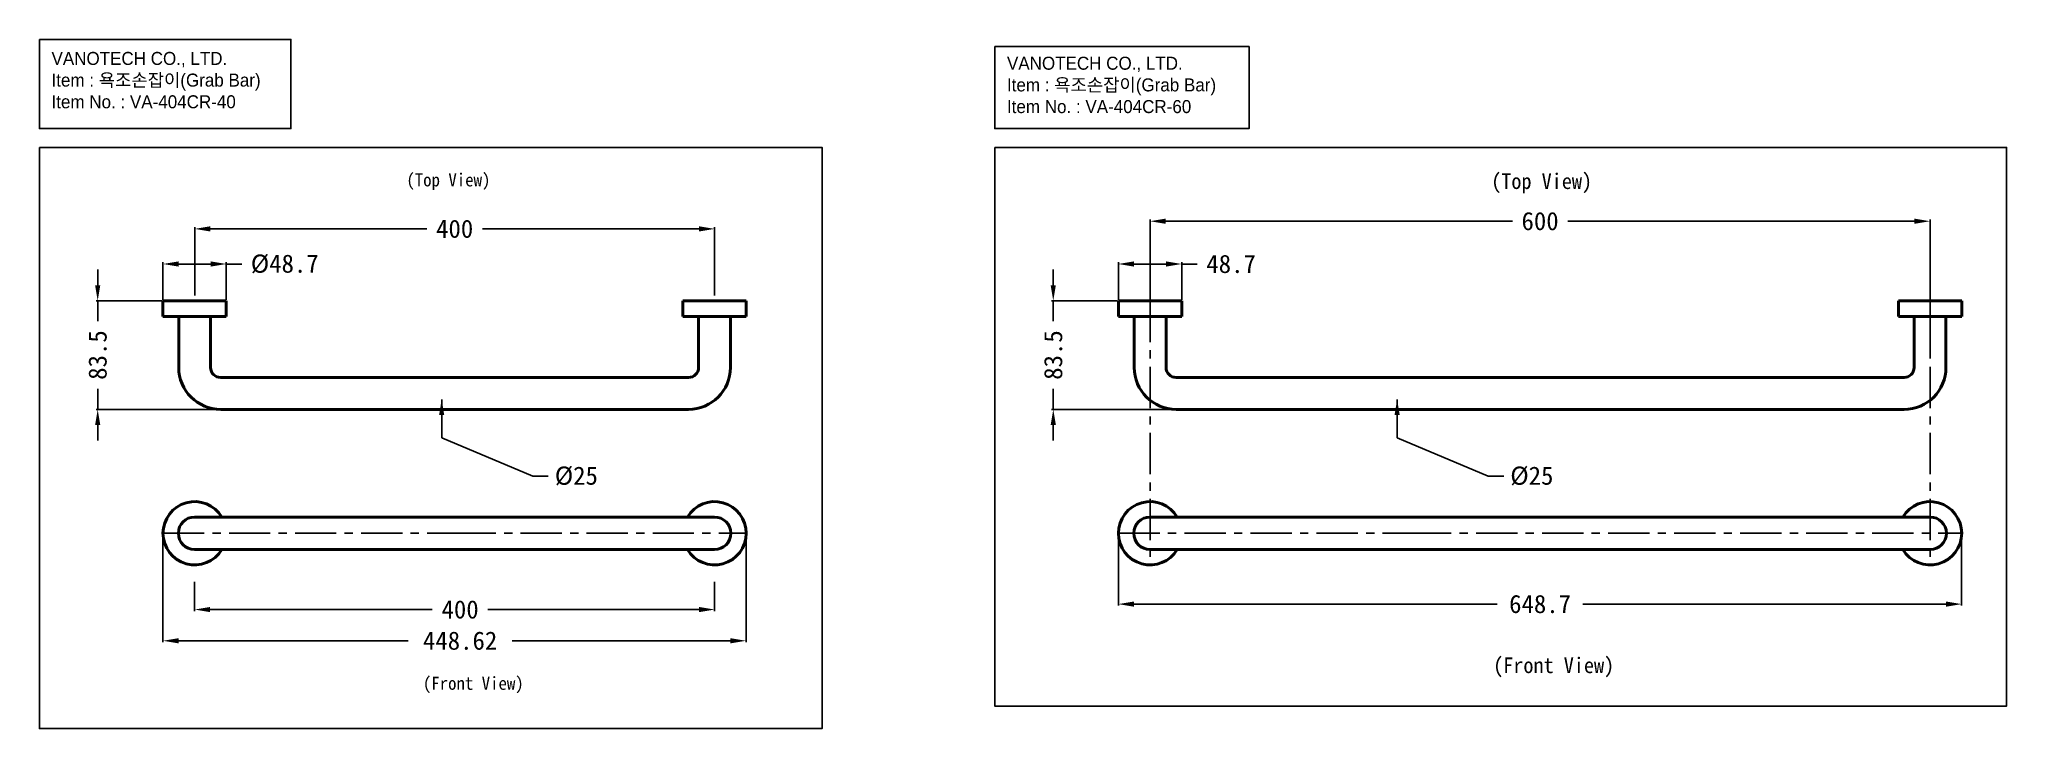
# Model space of a CAD drawing. Extents: x 1672 to 3186, y 25 to 555.
import ezdxf

# ---------------------------------------------------------------- set-up
doc = ezdxf.new("R2010")
doc.units = 0
doc.header["$PDMODE"] = 35
doc.linetypes.add('CENTER', pattern=[50.8, 31.75, -6.35, 6.35, -6.35])
doc.layers.get('0').update_dxf_attribs({"linetype": 'CONTINUOUS'})
doc.layers.get('DEFPOINTS').update_dxf_attribs({"linetype": 'CONTINUOUS'})
for name, color, linetype in [('CEN', 1, 'CENTER'), ('DIM', 7, 'CONTINUOUS'), ('INLINE', 3, 'CONTINUOUS'), ('OUTLINE', 2, 'CONTINUOUS')]:
    doc.layers.add(name, color=color, linetype=linetype)
doc.styles.add('스타일', font='', dxfattribs={"height": 20})
doc.styles.get('스타일').set_extended_font_data('Gulim')
doc.dimstyles.get("Standard").update_dxf_attribs({"dimtxt": 0.18, "dimasz": 0.18, "dimexe": 0.18, "dimexo": 0.0625, "dimgap": 0.09, "dimtad": 0, "dimtih": 1, "dimtoh": 1, "dimdec": 4, "dimzin": 0, "dimdsep": 46, "dimtxsty": 'Standard', "dimcen": 0.09, "dimadec": 0, "dimazin": 0, "dimtfac": 1, "dimtdec": 4, "dimtofl": 0, "dimtmove": 0, "dimatfit": 3, "dimfxl": 1, "dimtolj": 1, "dimtzin": 0, "dimarcsym": 0})

# ---------------------------------------------------------------- blocks, each defined once
blk = doc.blocks.new('*D1')
at = {"layer": 'DEFPOINTS', "color": 0, "transparency": 16777216}
for p in [(1791.5, 138.1), (2191.5, 138.1), (2191.5, 116.2)]:
    blk.add_point(p, dxfattribs=at)
at = {"layer": 'DIM', "color": 0, "lineweight": -2, "transparency": 16777216}
for p, q in [((1791.5, 137.5), (1791.5, 115)), ((2191.5, 137.5), (2191.5, 115)), ((1803.5, 116.2), (1974.4, 116.2)), ((2179.5, 116.2), (2017.1, 116.2))]:
    blk.add_line(p, q, dxfattribs=at)
at = {"layer": 'DIM', "color": 0, "transparency": 16777216}
for points in [[(1803.5, 118.2), (1803.5, 114.2), (1791.5, 116.2)], [(2179.5, 118.2), (2179.5, 114.2), (2191.5, 116.2)]]:
    blk.add_solid(points, dxfattribs=at)
at = {"layer": 'DIM', "color": 7, "transparency": 16777216, "insert": (1995.8, 116.2), "char_height": 14, "attachment_point": 5}
blk.add_mtext('\\A1;400', dxfattribs=at)
blk = doc.blocks.new('*D2')
at = {"layer": 'DEFPOINTS', "color": 0, "transparency": 16777216}
for p in [(2191.6, 408.9), (1791.6, 357), (2191.6, 357)]:
    blk.add_point(p, dxfattribs=at)
at = {"layer": 'DIM', "color": 0, "lineweight": -2, "transparency": 16777216}
for p, q in [((1791.6, 357.7), (1791.6, 410.2)), ((1803.6, 408.9), (1970.3, 408.9)), ((2179.6, 408.9), (2012.9, 408.9)), ((2191.6, 357.7), (2191.6, 410.2))]:
    blk.add_line(p, q, dxfattribs=at)
at = {"layer": 'DIM', "color": 0, "transparency": 16777216}
for points in [[(1803.6, 410.9), (1803.6, 406.9), (1791.6, 408.9)], [(2179.6, 410.9), (2179.6, 406.9), (2191.6, 408.9)]]:
    blk.add_solid(points, dxfattribs=at)
at = {"layer": 'DIM', "color": 7, "transparency": 16777216, "insert": (1991.6, 408.9), "char_height": 14, "attachment_point": 5}
blk.add_mtext('\\A1;400', dxfattribs=at)
blk = doc.blocks.new('*D3')
at = {"layer": 'DEFPOINTS', "color": 0, "transparency": 16777216}
for p in [(1767.2, 353.6), (1717, 270.1), (1811.6, 270.1)]:
    blk.add_point(p, dxfattribs=at)
at = {"layer": 'DIM', "color": 0, "lineweight": -2, "transparency": 16777216}
for p, q in [((1717, 365.6), (1717, 377.6)), ((1766.6, 353.6), (1715.8, 353.6)), ((1717, 353.6), (1717, 337.9)), ((1717, 270.1), (1717, 285.9)), ((1811, 270.1), (1715.8, 270.1)), ((1717, 258.1), (1717, 246.1))]:
    blk.add_line(p, q, dxfattribs=at)
at = {"layer": 'DIM', "color": 0, "transparency": 16777216}
for points in [[(1715, 365.6), (1719, 365.6), (1717, 353.6)], [(1715, 258.1), (1719, 258.1), (1717, 270.1)]]:
    blk.add_solid(points, dxfattribs=at)
at = {"layer": 'DIM', "color": 7, "transparency": 16777216, "insert": (1717, 311.9), "char_height": 14, "attachment_point": 5, "rotation": 90}
blk.add_mtext('\\A1;83.5', dxfattribs=at)
blk = doc.blocks.new('*D4')
at = {"layer": 'DEFPOINTS', "color": 0, "transparency": 16777216}
for p in [(1815.9, 381.9), (1767.2, 353.6), (1815.9, 353.6)]:
    blk.add_point(p, dxfattribs=at)
at = {"layer": 'DIM', "color": 0, "lineweight": -2, "transparency": 16777216}
for p, q in [((1767.2, 354.3), (1767.2, 383.2)), ((1779.2, 381.9), (1803.9, 381.9)), ((1815.9, 354.3), (1815.9, 383.2)), ((1815.9, 381.9), (1827.9, 381.9))]:
    blk.add_line(p, q, dxfattribs=at)
at = {"layer": 'DIM', "color": 0, "transparency": 16777216}
for points in [[(1779.2, 383.9), (1779.2, 379.9), (1767.2, 381.9)], [(1803.9, 383.9), (1803.9, 379.9), (1815.9, 381.9)]]:
    blk.add_solid(points, dxfattribs=at)
at = {"layer": 'DIM', "color": 7, "transparency": 16777216, "insert": (1860.9, 381.9), "char_height": 14, "attachment_point": 5}
blk.add_mtext('\\A1;%%C48.7', dxfattribs=at)
blk = doc.blocks.new('*D11')
at = {"layer": 'DEFPOINTS', "color": 0, "transparency": 16777216}
for p in [(2502.2, 353.6), (2452.1, 270.1), (2546.6, 270.1)]:
    blk.add_point(p, dxfattribs=at)
at = {"layer": 'DIM', "color": 0, "lineweight": -2, "transparency": 16777216}
for p, q in [((2452.1, 365.6), (2452.1, 377.6)), ((2501.6, 353.6), (2450.8, 353.6)), ((2452.1, 353.6), (2452.1, 337.9)), ((2452.1, 270.1), (2452.1, 285.9)), ((2546, 270.1), (2450.8, 270.1)), ((2452.1, 258.1), (2452.1, 246.1))]:
    blk.add_line(p, q, dxfattribs=at)
at = {"layer": 'DIM', "color": 0, "transparency": 16777216}
for points in [[(2450.1, 365.6), (2454.1, 365.6), (2452.1, 353.6)], [(2450.1, 258.1), (2454.1, 258.1), (2452.1, 270.1)]]:
    blk.add_solid(points, dxfattribs=at)
at = {"layer": 'DIM', "color": 7, "transparency": 16777216, "insert": (2452.1, 311.9), "char_height": 14, "attachment_point": 5, "rotation": 90}
blk.add_mtext('\\A1;83.5', dxfattribs=at)
blk = doc.blocks.new('*D12')
at = {"layer": 'DEFPOINTS', "color": 0, "transparency": 16777216}
for p in [(2550.9, 381.9), (2502.2, 353.6), (2550.9, 353.6)]:
    blk.add_point(p, dxfattribs=at)
at = {"layer": 'DIM', "color": 0, "lineweight": -2, "transparency": 16777216}
for p, q in [((2502.2, 354.3), (2502.2, 383.2)), ((2514.2, 381.9), (2538.9, 381.9)), ((2550.9, 354.3), (2550.9, 383.2)), ((2550.9, 381.9), (2562.9, 381.9))]:
    blk.add_line(p, q, dxfattribs=at)
at = {"layer": 'DIM', "color": 0, "transparency": 16777216}
for points in [[(2514.2, 383.9), (2514.2, 379.9), (2502.2, 381.9)], [(2538.9, 383.9), (2538.9, 379.9), (2550.9, 381.9)]]:
    blk.add_solid(points, dxfattribs=at)
at = {"layer": 'DIM', "color": 7, "transparency": 16777216, "insert": (2588.9, 381.9), "char_height": 14, "attachment_point": 5}
blk.add_mtext('\\A1;48.7', dxfattribs=at)
blk = doc.blocks.new('*D13')
at = {"layer": 'DEFPOINTS', "color": 0, "transparency": 16777216}
for p in [(3126.6, 414.8), (2526.6, 353.6), (3126.6, 353.6)]:
    blk.add_point(p, dxfattribs=at)
at = {"layer": 'DIM', "color": 0, "lineweight": -2, "transparency": 16777216}
for p, q in [((2526.6, 354.3), (2526.6, 416.1)), ((2538.6, 414.8), (2805.3, 414.8)), ((3114.6, 414.8), (2847.9, 414.8)), ((3126.6, 354.3), (3126.6, 416.1))]:
    blk.add_line(p, q, dxfattribs=at)
at = {"layer": 'DIM', "color": 0, "transparency": 16777216}
for points in [[(2538.6, 416.8), (2538.6, 412.8), (2526.6, 414.8)], [(3114.6, 416.8), (3114.6, 412.8), (3126.6, 414.8)]]:
    blk.add_solid(points, dxfattribs=at)
at = {"layer": 'DIM', "color": 7, "transparency": 16777216, "insert": (2826.6, 414.8), "char_height": 14, "attachment_point": 5}
blk.add_mtext('\\A1;600', dxfattribs=at)
blk = doc.blocks.new('*D14')
at = {"layer": 'DEFPOINTS', "color": 0, "transparency": 16777216}
for p in [(2502.2, 174.9), (3150.9, 174.9), (3150.9, 120.4)]:
    blk.add_point(p, dxfattribs=at)
at = {"layer": 'DIM', "color": 0, "lineweight": -2, "transparency": 16777216}
for p, q in [((2502.2, 174.2), (2502.2, 119.2)), ((3150.9, 174.2), (3150.9, 119.2)), ((2514.2, 120.4), (2793.6, 120.4)), ((3138.9, 120.4), (2859.6, 120.4))]:
    blk.add_line(p, q, dxfattribs=at)
at = {"layer": 'DIM', "color": 0, "transparency": 16777216}
for points in [[(2514.2, 122.4), (2514.2, 118.4), (2502.2, 120.4)], [(3138.9, 122.4), (3138.9, 118.4), (3150.9, 120.4)]]:
    blk.add_solid(points, dxfattribs=at)
at = {"layer": 'DIM', "color": 7, "transparency": 16777216, "insert": (2826.6, 120.4), "char_height": 14, "attachment_point": 5}
blk.add_mtext('\\A1;648.7', dxfattribs=at)
blk = doc.blocks.new('*D15')
at = {"layer": 'DEFPOINTS', "color": 0, "transparency": 16777216}
for p in [(1767.2, 174.9), (2215.8, 174.9), (2215.8, 92.2)]:
    blk.add_point(p, dxfattribs=at)
at = {"layer": 'DIM', "color": 0, "lineweight": -2, "transparency": 16777216}
for p, q in [((1767.2, 174.2), (1767.2, 91)), ((2215.8, 174.2), (2215.8, 91)), ((1779.2, 92.2), (1955.8, 92.2)), ((2203.8, 92.2), (2035.8, 92.2))]:
    blk.add_line(p, q, dxfattribs=at)
at = {"layer": 'DIM', "color": 0, "transparency": 16777216}
for points in [[(1779.2, 94.2), (1779.2, 90.2), (1767.2, 92.2)], [(2203.8, 94.2), (2203.8, 90.2), (2215.8, 92.2)]]:
    blk.add_solid(points, dxfattribs=at)
at = {"layer": 'DIM', "color": 7, "transparency": 16777216, "insert": (1995.8, 92.2), "char_height": 14, "attachment_point": 5}
blk.add_mtext('\\A1;448.62', dxfattribs=at)

msp = doc.modelspace()

# ---------------------------------------------------------------- linework, layer by layer
at = {"color": 3}
for points in [[(1672.11057, 554.63878), (1865.59641, 554.63878), (1865.59641, 486.05178), (1672.11057, 486.05178)], [(2407.13553, 549.08514), (2602.72892, 549.08514), (2602.72892, 486.05178), (2407.13553, 486.05178)]]:
    msp.add_lwpolyline(points, close=True, dxfattribs=at)
at = {"layer": 'CEN'}
for p, q in [((1767.22419, 174.86161), (1991.53379, 174.86161)), ((1991.53379, 174.86161), (2215.84338, 174.86161)), ((2502.24915, 174.86161), (2726.55875, 174.86161)), ((2726.55875, 174.86161), (3150.94915, 174.86161))]:
    msp.add_line(p, q, dxfattribs=at)
at = {"layer": 'DIM', "color": 0, "lineweight": 40}
for p, q in [((1767.22419, 353.62693), (1767.22419, 341.62693)), ((1767.22419, 353.62693), (1815.92419, 353.62693)), ((1815.92419, 353.62693), (1815.92419, 341.62693)), ((2215.84338, 353.62693), (2167.14338, 353.62693)), ((2167.14338, 353.62693), (2167.14338, 341.62693)), ((2215.84338, 353.62693), (2215.84338, 341.62693)), ((2502.24915, 353.62693), (2550.94915, 353.62693)), ((2502.24915, 353.62693), (2502.24915, 341.62693)), ((2550.94915, 353.62693), (2550.94915, 341.62693)), ((3150.94915, 353.62693), (3102.24915, 353.62693)), ((3102.24915, 353.62693), (3102.24915, 341.62693)), ((3150.94915, 353.62693), (3150.94915, 341.62693)), ((1811.59945, 294.62693), (1991.53379, 294.62693)), ((2171.46812, 294.62693), (1991.53379, 294.62693)), ((2546.62442, 294.62693), (2726.55875, 294.62693)), ((3106.57389, 294.62693), (2726.55875, 294.62693)), ((1811.59945, 270.12693), (1991.53379, 270.12693)), ((2171.46812, 270.12693), (1991.53379, 270.12693)), ((2546.62442, 270.12693), (2726.55875, 270.12693)), ((3106.57389, 270.12693), (2726.55875, 270.12693))]:
    msp.add_line(p, q, dxfattribs=at)
at = {"layer": 'DIM', "color": 1, "linetype": 'CENTER'}
for p, q in [((2526.59915, 353.62693), (2526.59915, 150.51161)), ((3126.59915, 353.62693), (3126.59915, 150.51161))]:
    msp.add_line(p, q, dxfattribs=at)
at = {"layer": 'DIM', "color": 5}
msp.add_line((3126.59915, 353.62693), (3126.59915, 314.83208), dxfattribs=at)
at = {"layer": 'DIM', "color": 6}
for points in [[(1672.11057, 471.50056), (2274.18952, 471.50056), (2274.18952, 24.63533), (1672.11057, 24.63533)], [(2407.13553, 471.50056), (3185.51749, 471.50056), (3185.51749, 41.94579), (2407.13553, 41.94579)]]:
    msp.add_lwpolyline(points, close=True, dxfattribs=at)
at = {"layer": 'DIM', "lineweight": 40}
for centre, start, end in [((1791.57419, 174.86161), 30.88703155, 329.11296845), ((2191.49338, 174.86161), 210.88703155, 149.11296845), ((2526.59915, 174.86161), 30.88703155, 329.11296845), ((3126.59915, 174.86161), 210.88703155, 149.11296845)]:
    msp.add_arc(centre, 24.35, start, end, dxfattribs=at)
at = {"layer": 'INLINE', "color": 0, "lineweight": 40}
for p, q in [((1815.92419, 353.62693), (1767.22419, 353.62693)), ((1770.57419, 353.62693), (1812.57419, 353.62693)), ((1791.57419, 353.62693), (1783.60477, 353.62693)), ((1791.57419, 353.62693), (1799.54361, 353.62693)), ((2167.14338, 353.62693), (2215.84338, 353.62693)), ((2212.49338, 353.62693), (2170.49338, 353.62693)), ((2191.49338, 353.62693), (2183.52396, 353.62693)), ((2191.49338, 353.62693), (2199.46281, 353.62693)), ((2550.94915, 353.62693), (2502.24915, 353.62693)), ((2505.59915, 353.62693), (2550.94915, 353.62693)), ((2526.59915, 353.62693), (2518.62973, 353.62693)), ((2526.59915, 353.62693), (2550.94915, 353.62693)), ((3150.94915, 353.62693), (3102.24915, 353.62693)), ((3102.24915, 353.62693), (3150.94915, 353.62693)), ((3102.24915, 353.62693), (3150.94915, 353.62693)), ((3150.94915, 353.62693), (3102.24915, 353.62693)), ((1815.92419, 341.62693), (1767.22419, 341.62693)), ((2167.14338, 341.62693), (2215.84338, 341.62693)), ((2550.94915, 341.62693), (2502.24915, 341.62693)), ((3102.24915, 341.62693), (3150.94915, 341.62693))]:
    msp.add_line(p, q, dxfattribs=at)
at = {"layer": 'OUTLINE', "color": 0, "lineweight": 40}
for p, q in [((1779.34945, 302.37693), (1779.34945, 341.62693)), ((1803.84945, 302.37693), (1803.84945, 341.62693)), ((2179.21812, 302.37693), (2179.21812, 341.62693)), ((2203.71812, 302.37693), (2203.71812, 341.62693)), ((2514.37442, 302.37693), (2514.37442, 341.62693)), ((2538.87442, 302.37693), (2538.87442, 341.62693)), ((3114.32389, 302.37693), (3114.32389, 341.62693)), ((3138.82389, 302.37693), (3138.82389, 341.62693)), ((1791.53379, 187.36161), (1991.53379, 187.36161)), ((2191.53379, 187.36161), (1991.53379, 187.36161)), ((2526.55875, 187.36161), (2726.55875, 187.36161)), ((3126.63956, 187.36161), (2726.55875, 187.36161)), ((1791.53379, 162.36161), (1991.53379, 162.36161)), ((2191.53379, 162.36161), (1991.53379, 162.36161)), ((2526.55875, 162.36161), (2726.55875, 162.36161)), ((3126.63956, 162.36161), (2726.55875, 162.36161))]:
    msp.add_line(p, q, dxfattribs=at)
for centre, radius, start, end in [((1811.59945, 302.37693), 32.25, 180, 270), ((1811.59945, 302.37693), 7.75, 180, 270), ((2171.46812, 302.37693), 32.25, 270, 0), ((2171.46812, 302.37693), 7.75, 270, 0), ((2546.62442, 302.37693), 32.25, 180, 270), ((2546.62442, 302.37693), 7.75, 180, 270), ((3106.57389, 302.37693), 32.25, 270, 0), ((3106.57389, 302.37693), 7.75, 270, 0), ((1791.53379, 174.86161), 12.5, 90, 270), ((2191.53379, 174.86161), 12.5, 270, 90), ((2526.55875, 174.86161), 12.5, 90, 270), ((3126.63956, 174.86161), 12.5, 270, 90)]:
    msp.add_arc(centre, radius, start, end, dxfattribs=at)

# ---------------------------------------------------------------- texts
at = {"color": 3, "char_height": 10, "width": 363.4032093, "attachment_point": 1, "style": '스타일'}
for s, insert in [('\\pt40;{\\C6;VANOTECH CO., LTD.\\P\\ptz;\\C256;Item : 욕조손잡이(Grab Bar)\\PItem No. : VA-404CR-40}', (1681.46586, 544.98316)), ('\\pt40;{\\C6;VANOTECH CO., LTD.\\P\\ptz;\\C256;Item : 욕조손잡이(Grab Bar)\\PItem No. : VA-404CR-60}', (2416.49083, 541.29483))]:
    msp.add_mtext(s, dxfattribs=dict(at, insert=insert))
at = {"layer": 'DIM', "width": 217.6841293, "attachment_point": 1}
for s, insert, char_height in [('{\\fGulimChe|b0|i0|c129|p49;(Top View)}', (1954.46741, 451.59212), 10), ('{\\fGulimChe|b0|i0|c129|p49;(Top View)}', (2789.00512, 451.59212), 12), ('{\\fGulimChe|b0|i0|c129|p49;(Front View)}', (2790.5039, 79.34304), 12), ('{\\fGulimChe|b0|i0|c129|p49;(Front View)}', (1967.15583, 64.5013), 10)]:
    msp.add_mtext(s, dxfattribs=dict(at, insert=insert, char_height=char_height))
at = {"layer": 'DIM', "color": 7, "char_height": 14, "attachment_point": 4}
for insert in [(2068.64178, 218.85737), (2803.66674, 218.85737)]:
    msp.add_mtext('%%c25', dxfattribs=dict(at, insert=insert))

# ---------------------------------------------------------------- dimensions: what is measured, and where the dimension line sits
at = {"layer": 'DIM', "color": 5}
for base, p1, p2, picture, middle in [((3126.59915, 414.80507), (2526.59915, 353.62693), (3126.59915, 353.62693), '*D13', (2826.59915, 414.80507)), ((2550.94915, 381.93114), (2502.24915, 353.62693), (2550.94915, 353.62693), '*D12', (2588.94915, 381.93114)), ((3150.94915, 120.43838), (2502.24915, 174.86161), (3150.94915, 174.86161), '*D14', (2826.59915, 120.43838))]:
    dim = msp.add_linear_dim(base=base, p1=p1, p2=p2, dimstyle='Standard', override={"dimtxt": 14, "dimasz": 12, "dimexe": 1.25, "dimexo": 0.625, "dimgap": 5, "dimtih": 0, "dimtoh": 0, "dimzin": 8, "dimlunit": 6, "dimcen": 2.5, "dimclrt": 7, "dimtofl": 1}, dxfattribs=at)
    dim.commit()
    dim.dimension.update_dxf_attribs({"geometry": picture, "text_midpoint": middle})
for base, p1, p2, text, picture, middle in [((2191.57686, 408.92565), (1791.59945, 357.0465), (2191.57686, 357.0465), '400', '*D2', (1991.58816, 408.92565)), ((1815.92419, 381.93114), (1767.22419, 353.62693), (1815.92419, 353.62693), '%%C<>', '*D4', (1860.92419, 381.93114))]:
    dim = msp.add_linear_dim(base=base, p1=p1, p2=p2, text=text, dimstyle='Standard', override={"dimtxt": 14, "dimasz": 12, "dimexe": 1.25, "dimexo": 0.625, "dimgap": 5, "dimtih": 0, "dimtoh": 0, "dimzin": 8, "dimlunit": 6, "dimcen": 2.5, "dimclrt": 7, "dimtofl": 1}, dxfattribs=at)
    dim.commit()
    dim.dimension.update_dxf_attribs({"geometry": picture, "text_midpoint": middle})
for base, p1, p2, picture, middle in [((1717.0418, 270.12693), (1767.22419, 353.62693), (1811.59945, 270.12693), '*D3', (1717.0418, 311.87693)), ((2452.06676, 270.12693), (2502.24915, 353.62693), (2546.62442, 270.12693), '*D11', (2452.06676, 311.87693))]:
    dim = msp.add_linear_dim(base=base, p1=p1, p2=p2, angle=90, dimstyle='Standard', override={"dimtxt": 14, "dimasz": 12, "dimexe": 1.25, "dimexo": 0.625, "dimgap": 5, "dimtih": 0, "dimtoh": 0, "dimzin": 8, "dimlunit": 6, "dimcen": 2.5, "dimclrt": 7, "dimtofl": 1}, dxfattribs=at)
    dim.commit()
    dim.dimension.update_dxf_attribs({"geometry": picture, "text_midpoint": middle})
for base, p1, p2, override, picture, middle in [((2215.84338, 92.22021), (1767.22419, 174.86161), (2215.84338, 174.86161), {"dimtxt": 14, "dimasz": 12, "dimexe": 1.25, "dimexo": 0.625, "dimgap": 5, "dimtih": 0, "dimtoh": 0, "dimdec": 2, "dimrnd": 0, "dimzin": 8, "dimlunit": 6, "dimcen": 2.5, "dimclrt": 7, "dimtofl": 1}, '*D15', (1995.76809, 92.22021)), ((2191.53379, 116.24971), (1791.53379, 138.08355), (2191.53379, 138.08355), {"dimtxt": 14, "dimasz": 12, "dimexe": 1.25, "dimexo": 0.625, "dimgap": 5, "dimtih": 0, "dimtoh": 0, "dimzin": 8, "dimlunit": 6, "dimcen": 2.5, "dimclrt": 7, "dimtofl": 1}, '*D1', (1995.76809, 116.24971))]:
    dim = msp.add_linear_dim(base=base, p1=p1, p2=p2, dimstyle='Standard', override=override, dxfattribs=at)
    dim.commit()
    dim.dimension.update_dxf_attribs({"geometry": picture, "text_midpoint": middle, "dimtype": 160})

# ---------------------------------------------------------------- leaders
at = {"layer": 'DIM', "color": 5, "annotation_type": 0, "has_hookline": 1, "hookline_direction": 0, "text_width": 37.33333}
for points in [[(1981.61057, 277.80012), (1981.61057, 248.32875), (2051.64178, 218.85737), (2063.64178, 218.85737)], [(2716.63553, 277.80012), (2716.63553, 248.32875), (2786.66674, 218.85737), (2798.66674, 218.85737)]]:
    msp.add_leader(points, dimstyle='Standard', override={"dimtxt": 14, "dimasz": 12, "dimexe": 1.25, "dimexo": 0.625, "dimgap": 5, "dimtih": 0, "dimtoh": 0, "dimzin": 8, "dimcen": 2.5, "dimtofl": 1}, dxfattribs=at)

doc.saveas('drawing.dxf')
